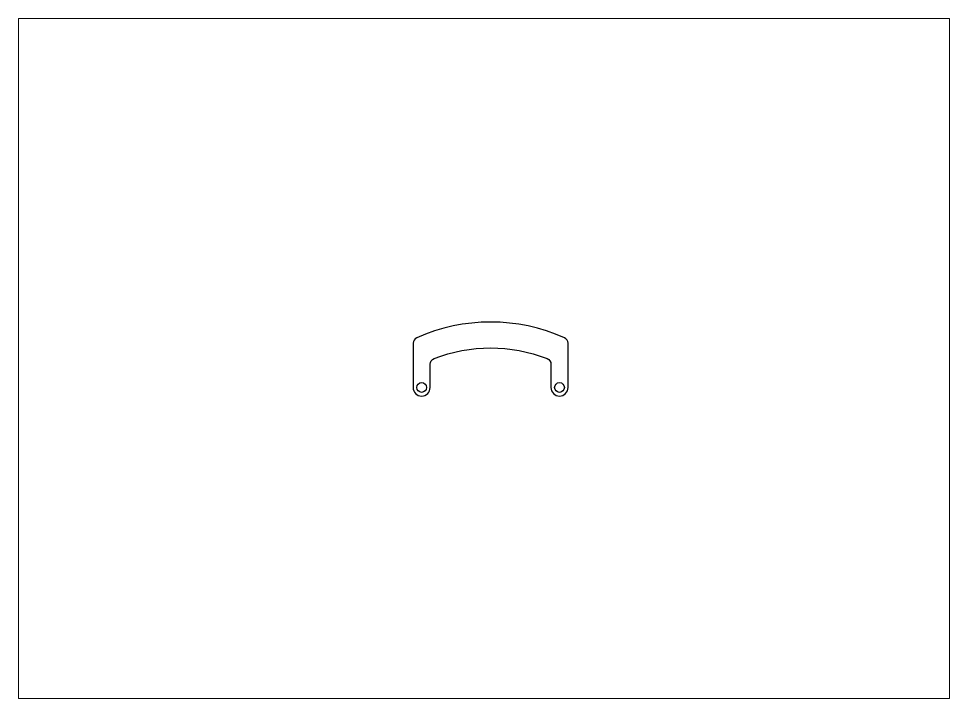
# Paper-space layout 'Layout1' of a CAD drawing. Header units: millimetres. Extents: x -17 to 289, y -13 to 210.
# The model-space entities are those that its viewports show. They can reach past a viewport. Long polylines and large blocks are cut down to what shows.
import ezdxf

# ---------------------------------------------------------------- set-up
doc = ezdxf.new("R2010")
doc.units = ezdxf.units.MM

msp = doc.modelspace()

# ---------------------------------------------------------------- linework, layer by layer
msp.add_lwpolyline([(19.83, 38, 1), (25.43, 38), (25.43, 52.51, 0.29597), (24.25, 54.33, 0.213024), (-24.25, 54.33, 0.29597), (-25.43, 52.51), (-25.43, 38, 1), (-19.83, 38), (-19.83, 45.64, -0.308863), (-18.56, 47.5, -0.188446), (18.56, 47.5, -0.308863), (19.83, 45.64)], format="xyb", close=True)
for centre in [(-22.63, 38), (22.63, 38)]:
    msp.add_circle(centre, 1.6)

psp = doc.layouts.get("Layout1")

# ---------------------------------------------------------------- viewports
at = {"layer": '0'}
psp.add_viewport(center=(135.95, 98.78), size=(305.57, 223.323), view_center_point=(-2.16, 47.52), view_height=223.323, dxfattribs=at)

doc.saveas('drawing.dxf')
